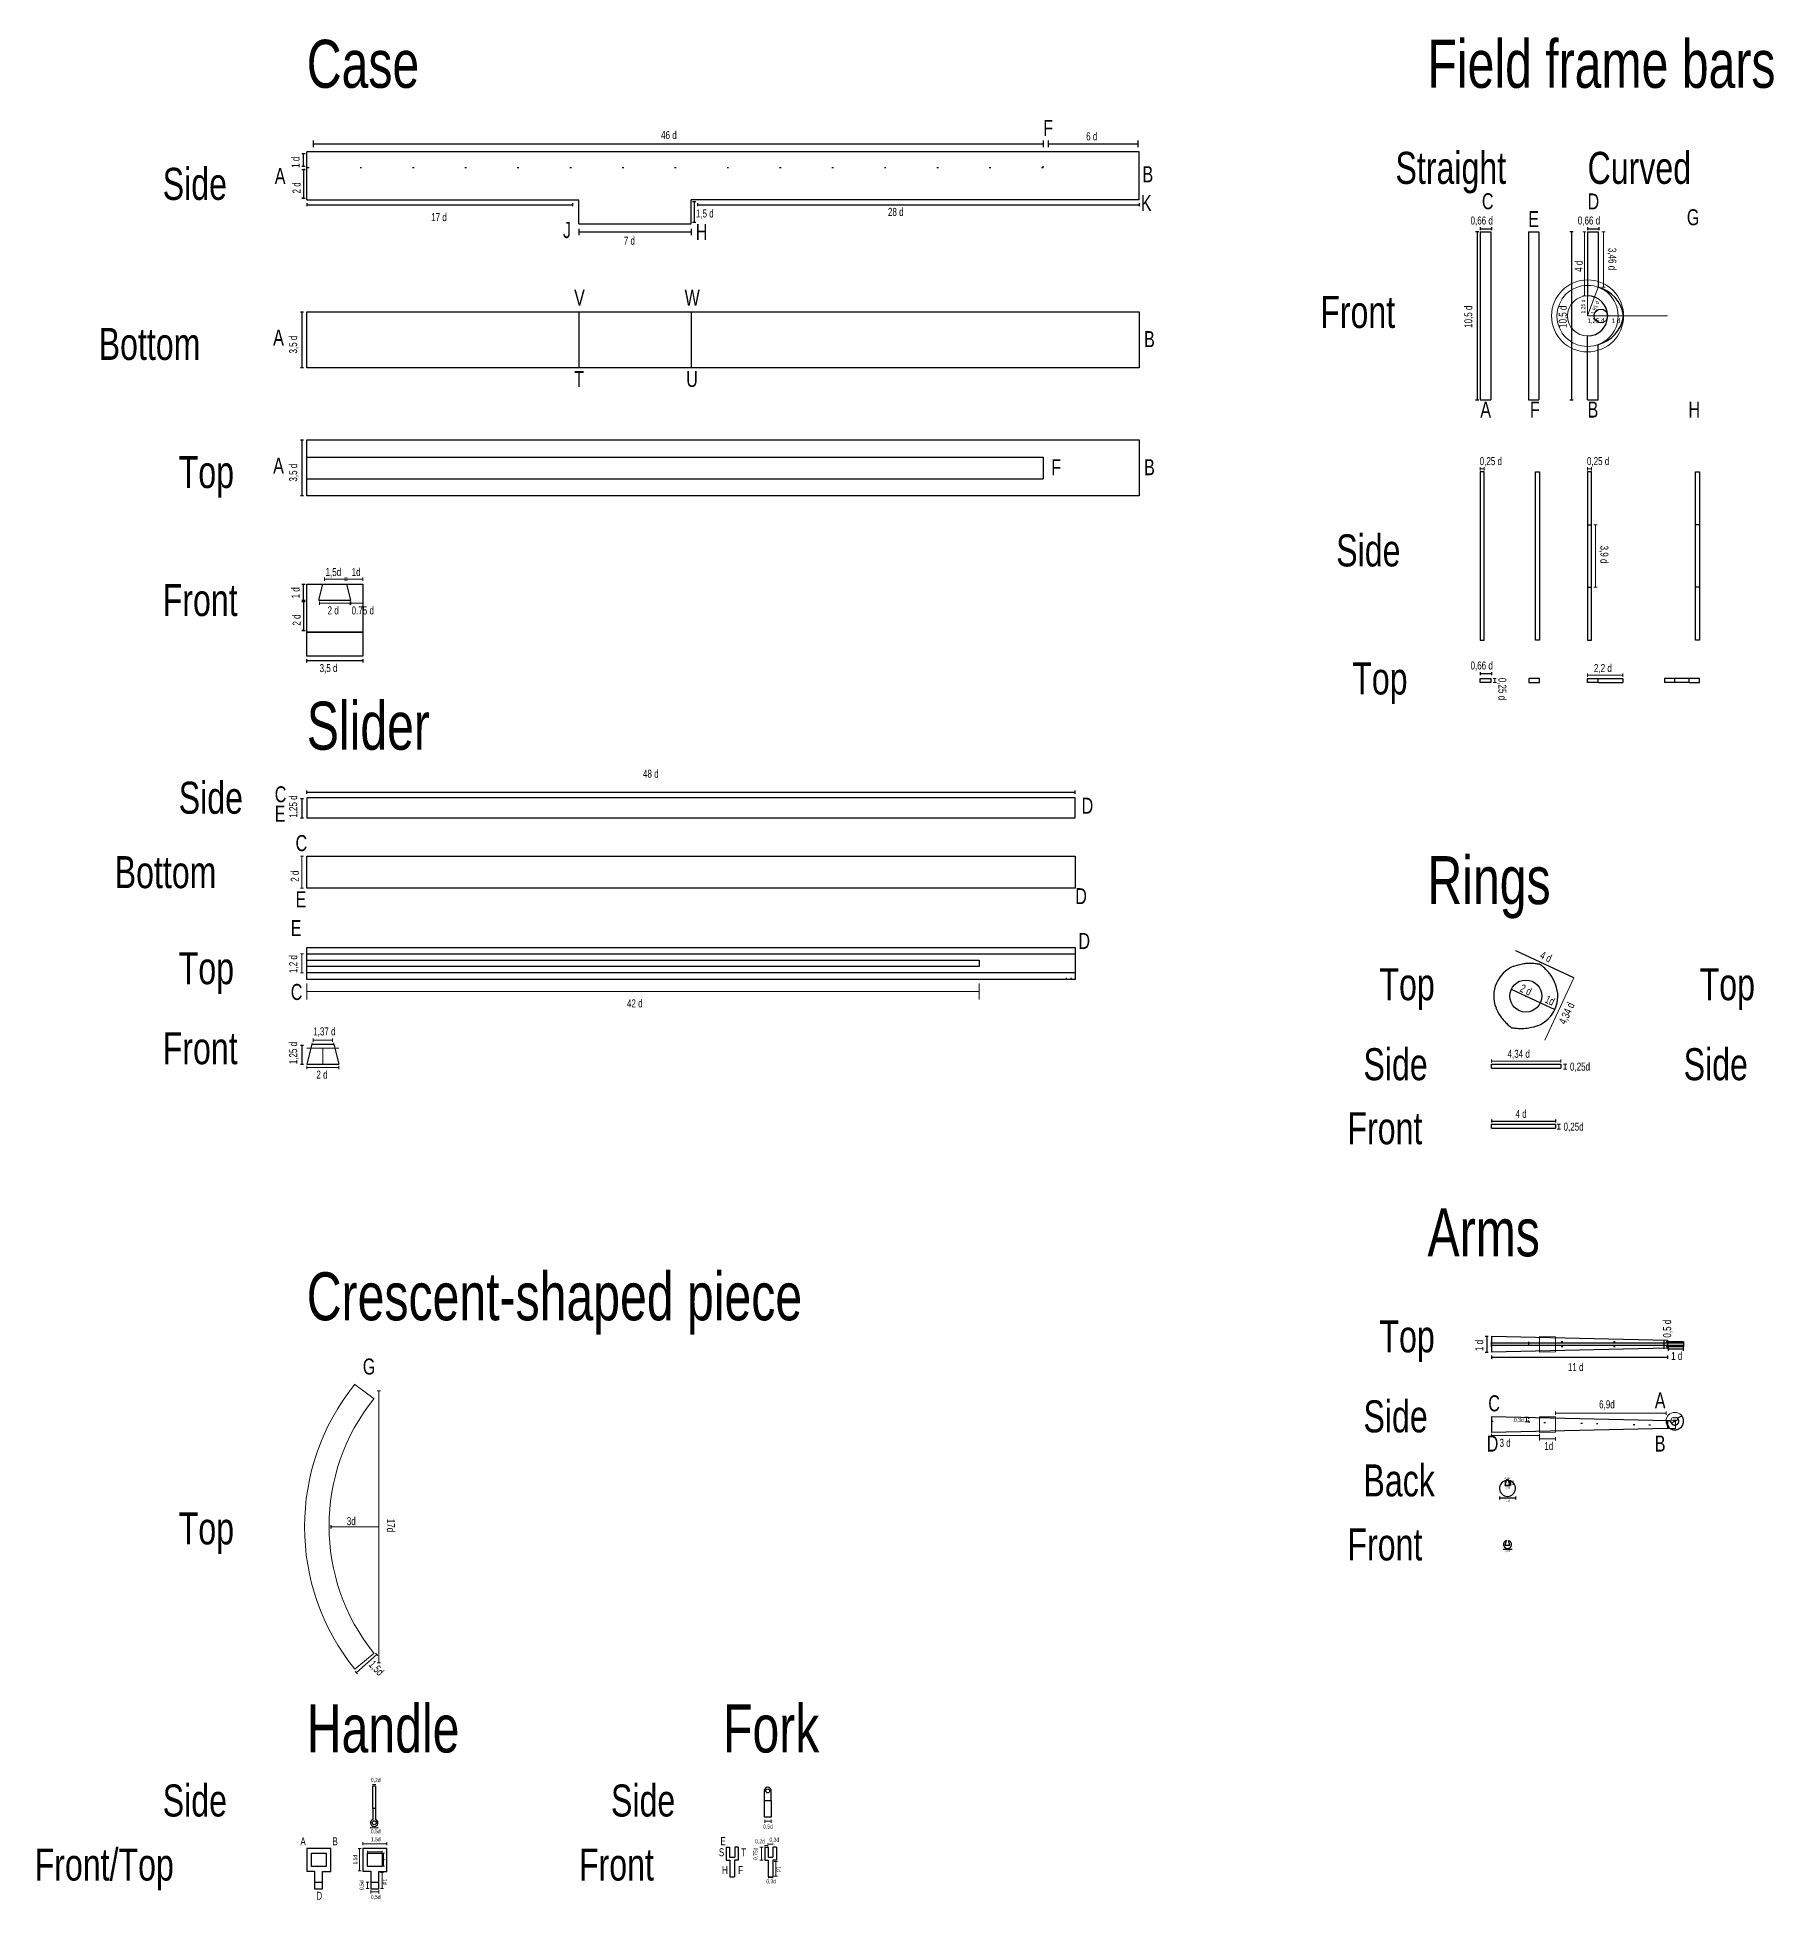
# Model space of a CAD drawing. Header units: centimetres. Extents: x -4 to 447, y -319 to -53.
# Drawn here: x -3.8 to 104.6, y -169.2 to -52.8 of the extents above; entities that cross this region are included whole.
import ezdxf

# ---------------------------------------------------------------- set-up
doc = ezdxf.new("R2010")
doc.units = ezdxf.units.CM
doc.linetypes.add('DOT', pattern=[6.35, 0, -6.35])
doc.linetypes.add('DOT2', pattern=[3.175, 0, -3.175])
for name, color, linetype, lineweight in [('Arm', 7, 'CONTINUOUS', 0), ('Cone hoop', 7, 'CONTINUOUS', 0), ('Crescent-shaped piece', 7, 'CONTINUOUS', 0), ('Helpers', 3, 'CONTINUOUS', 0), ('Letters', 7, 'CONTINUOUS', 0), ('Measurements (derivable)', 6, 'CONTINUOUS', 0), ('Measurements (roughly known)', 40, 'CONTINUOUS', 0), ('Measurements (subjective)', 1, 'CONTINUOUS', 0), ('Measurements (tested)', 4, 'CONTINUOUS', 0), ('Part names', 7, 'CONTINUOUS', 0)]:
    doc.layers.add(name, color=color, linetype=linetype, lineweight=lineweight)
for name, color, linetype in [('Case', 7, 'CONTINUOUS'), ('Cone', 7, 'CONTINUOUS'), ('Cone bar', 7, 'CONTINUOUS'), ('Field frame bars', 7, 'CONTINUOUS'), ('Field-frame rings', 7, 'CONTINUOUS'), ('Fork', 7, 'CONTINUOUS'), ('Handle', 7, 'CONTINUOUS'), ('Measurements (known)', 3, 'CONTINUOUS'), ('Slider', 7, 'CONTINUOUS')]:
    doc.layers.add(name, color=color, linetype=linetype)
doc.styles.get("Standard").update_dxf_attribs({"font": 'txt', "width": 0.75})

# ---------------------------------------------------------------- blocks, each defined once
blk = doc.blocks.new('Case - side')
at = {"layer": 'Case'}
for p, q in [((52, 0), (0, 0)), ((0, -3), (0, 0)), ((52, -3), (52, 0)), ((0, -3), (17, -3)), ((17, -4.5), (17, -3)), ((52, -3), (24, -3)), ((24, -4.5), (24, -3)), ((17, -4.5), (24, -4.5))]:
    blk.add_line(p, q, dxfattribs=at)
at = {"layer": 'Case', "linetype": 'DOT2'}
for q in [(46, 0), (0, -1)]:
    blk.add_line((46, -1), q, dxfattribs=at)
blk = doc.blocks.new('Case - bottom')
at = {"layer": 'Case'}
for p, q in [((0, -3.5), (0, 0)), ((0, 0), (17, 0)), ((17, 0), (17, -3.5)), ((17, 0), (24, 0)), ((24, 0), (24, -3.5)), ((24, 0), (52, 0)), ((52, 0), (52, -3.5)), ((17, -3.5), (0, -3.5)), ((24, -3.5), (17, -3.5)), ((52, -3.5), (24, -3.5))]:
    blk.add_line(p, q, dxfattribs=at)
blk = doc.blocks.new('Case - top')
at = {"layer": 'Case'}
for p, q in [((0, 0), (17, 0)), ((0, -3.5), (0, 0)), ((17, 0), (24, 0)), ((24, 0), (52, 0)), ((52, 0), (52, -3.5)), ((0, -1.07), (46, -1.07)), ((46, -1.07), (46, -2.43)), ((46, -1.07), (46, -2.43)), ((0, -2.43), (46, -2.43)), ((17, -3.5), (0, -3.5)), ((24, -3.5), (17, -3.5)), ((52, -3.5), (24, -3.5))]:
    blk.add_line(p, q, dxfattribs=at)
blk = doc.blocks.new('Slider - side')
at = {"layer": 'Slider'}
for p, q in [((0, 0), (0, -1.25)), ((48, 0), (0, 0)), ((48, -1.25), (48, 0)), ((0, -1.25), (48, -1.25))]:
    blk.add_line(p, q, dxfattribs=at)
blk = doc.blocks.new('Crescent - top')
at = {"layer": 'Crescent-shaped piece'}
for p, q in [((0, 0), (1.2, -0.9)), ((0, -17.8), (1.2, -16.8))]:
    blk.add_line(p, q, dxfattribs=at)
for centre, radius in [((11.04, -8.9), 14.18), ((11.06, -8.85), 12.67)]:
    blk.add_arc(centre, radius, 141.1199, 218.8801, dxfattribs=at)
blk = doc.blocks.new('Field-frame bar - straight - front')
at = {"layer": 'Field frame bars'}
for p, q in [((0, 0), (0, -10.5)), ((0, 0), (0.66, 0)), ((0.66, 0), (0.66, -10.5)), ((0, -10.5), (0.66, -10.5))]:
    blk.add_line(p, q, dxfattribs=at)
blk = doc.blocks.new('Field-frame bar - curved - side')
at = {"layer": 'Field frame bars'}
for p, q in [((0, 0), (0.25, 0)), ((0, -10.5), (0, 0)), ((0.25, 0), (0.25, -10.5)), ((0.25, -3.3), (0, -3.3)), ((0.25, -7.2), (0, -7.2)), ((0.25, -10.5), (0, -10.5))]:
    blk.add_line(p, q, dxfattribs=at)
blk = doc.blocks.new('Field-frame bar - straight - side')
at = {"layer": 'Field frame bars'}
for p, q in [((0, 0), (0.25, 0)), ((0, -10.5), (0, 0)), ((0.25, 0), (0.25, -10.5)), ((0.25, -10.5), (0, -10.5))]:
    blk.add_line(p, q, dxfattribs=at)
blk = doc.blocks.new('Field-frame bar - curved - top')
at = {"layer": 'Field frame bars'}
for p, q in [((1.54, 0), (0, 0)), ((0, 0), (0, -0.25)), ((0.66, -0.25), (0.66, 0)), ((2.2, 0), (1.54, 0)), ((1.54, -0.25), (1.54, 0)), ((2.2, -0.25), (2.2, 0)), ((1.54, -0.25), (0, -0.25)), ((1.54, -0.25), (2.2, -0.25))]:
    blk.add_line(p, q, dxfattribs=at)
blk = doc.blocks.new('Field-frame bar - straight - top')
at = {"layer": 'Field frame bars'}
for p, q in [((0.66, 0), (0, 0)), ((0, 0), (0, -0.25)), ((0.66, -0.25), (0.66, 0)), ((0, -0.25), (0.66, -0.25))]:
    blk.add_line(p, q, dxfattribs=at)
blk = doc.blocks.new('Arm - top')
at = {"layer": 'Cone'}
for p, q in [((0, 0), (11, -0.25)), ((0, 0), (0, -1)), ((0, -0.65), (0, -0.35)), ((11, -0.43), (0, -0.43)), ((11, -0.57), (0, -0.57)), ((11, -0.75), (0, -1)), ((11, -0.25), (11, -0.43)), ((11, -0.43), (11, -0.57)), ((11, -0.75), (11, -0.57))]:
    blk.add_line(p, q, dxfattribs=at)
at = {"layer": 'Cone bar', "linetype": 'DOT2'}
for p, q in [((11, -0.35), (2.31, -0.35)), ((2.31, -0.35), (2.31, -0.65)), ((11, -0.65), (2.31, -0.65))]:
    blk.add_line(p, q, dxfattribs=at)
at = {"layer": 'Cone bar'}
for p, q in [((12, -0.43), (2.31, -0.43)), ((2.31, -0.43), (2.31, -0.57)), ((12, -0.57), (2.31, -0.57)), ((12, -0.35), (11, -0.35)), ((12, -0.65), (11, -0.65)), ((12, -0.35), (12, -0.65))]:
    blk.add_line(p, q, dxfattribs=at)
at = {"layer": 'Cone hoop'}
for p, q in [((3, -0.98), (3, -0.02)), ((3, -0.02), (4, -0.04)), ((3, -0.98), (4, -0.96)), ((4, -0.96), (4, -0.04))]:
    blk.add_line(p, q, dxfattribs=at)
blk = doc.blocks.new('Arm - side')
at = {"layer": 'Cone'}
for p, q in [((0, 0), (0, -1)), ((0, 0), (11, -0.25)), ((11, -0.75), (0, -1)), ((11, -0.25), (11, -0.75))]:
    blk.add_line(p, q, dxfattribs=at)
at = {"layer": 'Cone', "linetype": 'DOT2'}
blk.add_line((0, -0.3), (10.96, -0.55), dxfattribs=at)
at = {"layer": 'Cone bar', "linetype": 'DOT'}
blk.add_line((2.3, -0.35), (2.31, -0.05), dxfattribs=at)
at = {"layer": 'Cone bar', "linetype": 'DOT2'}
for p, q in [((2.31, -0.05), (2.3, -0.35)), ((2.3, -0.35), (11, -0.55))]:
    blk.add_line(p, q, dxfattribs=at)
at = {"layer": 'Cone bar'}
for p, q in [((11, -0.45), (11, -0.25)), ((11.27, -0.47), (11.28, -0.46)), ((11.61, -0.49), (11.6, -0.48)), ((11.7, -0.27), (11.68, -0.27))]:
    blk.add_line(p, q, dxfattribs=at)
for points in [[(10.96, -0.55), (11, -0.55), (11.03, -0.58), (11.05, -0.62), (11.07, -0.66), (11.09, -0.72), (11.16, -0.77), (11.24, -0.81), (11.32, -0.83), (11.41, -0.85), (11.54, -0.84), (11.62, -0.82), (11.73, -0.77), (11.81, -0.71), (11.89, -0.63), (11.96, -0.51), (11.98, -0.44), (12, -0.33), (12, -0.23), (11.98, -0.15), (11.95, -0.06), (11.91, -0.01), (11.89, 0.04), (11.62, -0.12)], [(11, -0.25), (11.09, -0.26), (11.12, -0.27), (11.17, -0.3), (11.19, -0.33), (11.21, -0.36), (11.23, -0.42), (11.25, -0.45), (11.29, -0.49), (11.33, -0.52), (11.38, -0.54), (11.43, -0.55), (11.47, -0.55), (11.51, -0.54), (11.55, -0.53), (11.61, -0.49), (11.63, -0.47), (11.66, -0.43), (11.68, -0.4), (11.69, -0.37), (11.7, -0.32), (11.7, -0.27), (11.68, -0.21), (11.66, -0.16), (11.62, -0.12)]]:
    blk.add_open_spline(points, degree=3, dxfattribs=at)
at = {"layer": 'Cone hoop'}
for p, q in [((3, -0.02), (4, -0.04)), ((3, -0.07), (3, -0.02)), ((3, -0.07), (3, -0.95)), ((3, -0.95), (3, -1)), ((3, -1), (4, -0.98)), ((4, -0.09), (4, -0.04)), ((4, -0.09), (4, -0.93)), ((4, -0.93), (4, -0.98))]:
    blk.add_line(p, q, dxfattribs=at)
blk = doc.blocks.new('Arm - back')
at = {"layer": 'Cone'}
for p, q in [((-0.08, -0.29), (0, 0)), ((0.22, -0.29), (0.14, 0)), ((-0.08, -0.29), (0.22, -0.29))]:
    blk.add_line(p, q, dxfattribs=at)
blk.add_arc((0.07, -0.49), 0.5, 98.2059, 81.7941, dxfattribs=at)
blk = doc.blocks.new('Arm - front')
at = {"layer": 'Cone'}
for p, q in [((-0.08, -0.29), (0, 0)), ((-0.08, -0.29), (0.22, -0.29)), ((0.22, -0.29), (0.14, 0))]:
    blk.add_line(p, q, dxfattribs=at)
blk.add_arc((0.07, -0.24), 0.25, 106.611, 73.4223, dxfattribs=at)
blk = doc.blocks.new('Ring - top')
at = {"layer": 'Field-frame rings'}
blk.add_circle((0.74, -1.86), 1, dxfattribs=at)
for start, end in [(111.6216, 201.6216), (291.6216, 21.6216)]:
    blk.add_arc((0.74, -1.86), 2, start, end, dxfattribs=at)
for points in [[(0, 0), (0.39, 0.14), (0.79, 0.2), (1.12, 0.19), (1.38, 0.18), (1.58, 0.14), (1.6, 0.14)], [(2.6, -1.12), (2.44, -0.74), (2.2, -0.41), (1.97, -0.17), (1.78, 0.01), (1.62, 0.12), (1.6, 0.14)], [(-1.12, -2.6), (-0.96, -2.98), (-0.72, -3.31), (-0.49, -3.54), (-0.3, -3.72), (-0.15, -3.84), (-0.13, -3.86)], [(1.47, -3.72), (1.09, -3.86), (0.68, -3.91), (0.35, -3.91), (0.09, -3.89), (-0.1, -3.86), (-0.13, -3.86)]]:
    blk.add_open_spline(points, degree=3, dxfattribs=at)
blk.add_point((0.74, -1.86), dxfattribs=at)
blk = doc.blocks.new('Slider - bottom')
at = {"layer": 'Slider'}
for p, q in [((0, 0), (48, 0)), ((0, -2), (0, 0)), ((48, 0), (48, -2)), ((48, -2), (0, -2))]:
    blk.add_line(p, q, dxfattribs=at)
blk = doc.blocks.new('Slider - top')
at = {"layer": 'Slider'}
for p, q in [((0, 0), (48, 0)), ((0, -2), (0, 0)), ((48, 0), (48, -2)), ((0, -1.6), (0, -0.4)), ((0, -0.4), (48, -0.4)), ((0, -0.8), (42, -0.8)), ((42, -0.8), (42, -1.2)), ((48, -0.4), (48, -1.6)), ((48, -0.9), (48, -1.1)), ((42, -1.2), (0, -1.2)), ((48, -1.6), (0, -1.6)), ((48, -2), (0, -2))]:
    blk.add_line(p, q, dxfattribs=at)
at = {"layer": 'Slider', "linetype": 'DOT2'}
for p, q in [((47.45, -2), (47.45, 0)), ((47.75, -2), (47.75, 0))]:
    blk.add_line(p, q, dxfattribs=at)

msp = doc.modelspace()

# ---------------------------------------------------------------- linework, layer by layer
at = {"layer": 'Case'}
for p, q in [((13, -90), (13, -87)), ((13, -87), (16.5, -87)), ((13.75, -88), (14, -87)), ((15.75, -88), (15.5, -87)), ((16.5, -87), (16.5, -90)), ((13.75, -88), (15.75, -88)), ((16.5, -90), (13, -90)), ((13, -90), (16.5, -90)), ((13, -91.5), (13, -90)), ((16.5, -90), (16.5, -91.5)), ((16.5, -91.5), (13, -91.5))]:
    msp.add_line(p, q, dxfattribs=at)
at = {"layer": 'Cone'}
msp.add_circle((93.83, -70.25), 0.425, dxfattribs=at)
at = {"layer": 'Field frame bars'}
for p, q in [((86.3, -65), (86.3, -75.5)), ((86.3, -65), (86.96, -65)), ((86.96, -65), (86.96, -75.5)), ((93, -65), (93.66, -65)), ((93, -65), (93, -69)), ((93.66, -64.99), (93.66, -68.46)), ((93, -75.5), (93, -71.5)), ((93.66, -75.51), (93.66, -72.04)), ((86.3, -75.5), (86.96, -75.5)), ((93, -75.5), (93.66, -75.5)), ((86.3, -80), (86.3, -90.5)), ((86.55, -80), (86.3, -80)), ((86.55, -90.5), (86.55, -80)), ((93, -80), (93, -90.5)), ((93.25, -80), (93, -80)), ((93.25, -90.5), (93.25, -80)), ((93, -83.3), (93.25, -83.3)), ((93, -87.2), (93.25, -87.2)), ((86.3, -90.5), (86.55, -90.5)), ((93, -90.5), (93.25, -90.5)), ((86.3, -92.9), (86.96, -92.9)), ((86.3, -93.15), (86.3, -92.9)), ((86.96, -92.9), (86.96, -93.15)), ((93, -92.9), (93.66, -92.9)), ((93, -93.15), (93, -92.9)), ((93.66, -92.9), (95.2, -92.9)), ((93.66, -93.15), (93.66, -92.9)), ((95.2, -92.9), (95.2, -93.15)), ((86.96, -93.15), (86.3, -93.15)), ((93.66, -93.15), (93, -93.15)), ((93.66, -93.15), (95.2, -93.15))]:
    msp.add_line(p, q, dxfattribs=at)
for centre, radius, start, end in [((93.15, -70.51), 2.11, 6.9988, 76.1541), ((93, -70.25), 1.25, 360, 90), ((93, -70.25), 1.25, 270, 0), ((93.15, -69.99), 2.11, 283.8459, 353.0012)]:
    msp.add_arc(centre, radius, start, end, dxfattribs=at)
at = {"layer": 'Field-frame rings'}
for p, q in [((87, -117.25), (87, -117)), ((87, -117), (91.34, -117)), ((87, -117.25), (91.34, -117.25)), ((91.34, -117), (91.34, -117.25)), ((87, -121), (87, -120.75)), ((87, -120.75), (91, -120.75)), ((87, -121), (91, -121)), ((91, -120.75), (91, -121))]:
    msp.add_line(p, q, dxfattribs=at)
at = {"layer": 'Fork'}
for p, q in [((41.58, -163), (41.58, -162.36)), ((42, -163), (42, -162.36)), ((41.58, -163), (42, -163)), ((41.58, -164.04), (41.58, -163)), ((42, -164.04), (41.58, -164.04)), ((42, -163), (42, -164.04)), ((39.2, -165.92), (39.4, -165.92)), ((39.2, -165.92), (39.2, -166.73)), ((39.4, -165.92), (39.4, -166.54)), ((39.94, -165.92), (39.74, -165.92)), ((39.74, -165.92), (39.74, -166.54)), ((39.94, -165.92), (39.94, -166.73)), ((41.6, -165.92), (41.6, -166.73)), ((41.6, -165.92), (41.82, -165.92)), ((41.82, -165.92), (41.82, -166.54)), ((42.11, -165.92), (42.11, -166.54)), ((42.34, -165.92), (42.11, -165.92)), ((42.34, -165.92), (42.34, -166.73)), ((39.2, -166.73), (39.42, -166.73)), ((39.4, -166.54), (39.74, -166.54)), ((39.42, -166.73), (39.42, -167.76)), ((39.94, -166.73), (39.71, -166.73)), ((39.71, -166.73), (39.71, -167.76)), ((41.6, -166.73), (41.82, -166.73)), ((41.82, -166.54), (42.11, -166.54)), ((41.82, -166.73), (41.82, -167.76)), ((42.34, -166.73), (42.11, -166.73)), ((42.11, -166.73), (42.11, -167.76)), ((39.42, -167.76), (39.72, -167.76)), ((41.82, -167.76), (42.12, -167.76))]:
    msp.add_line(p, q, dxfattribs=at)
msp.add_circle((41.79, -162.4), 0.12, dxfattribs=at)
msp.add_arc((41.79, -162.39), 0.215, 8.7781, 171.2219, dxfattribs=at)
at = {"layer": 'Handle'}
for p, q in [((17.12, -162.08), (17.3, -162.08)), ((17.12, -163.5), (17.12, -162.08)), ((17.3, -162.08), (17.3, -163.5)), ((17.3, -163.5), (17.12, -163.5)), ((17.12, -163.5), (17.12, -164.18)), ((17.12, -163.5), (17.12, -164.18)), ((17.3, -163.5), (17.3, -164.18)), ((17.3, -163.5), (17.3, -164.18)), ((13, -165.99), (13, -167.41)), ((14.5, -166), (13, -166)), ((13.29, -166.3), (14.2, -166.3)), ((13.29, -167.13), (13.29, -166.3)), ((14.2, -166.3), (14.2, -167.13)), ((14.5, -167.43), (14.5, -166)), ((16.5, -165.99), (16.5, -167.41)), ((18, -166), (16.5, -166)), ((16.79, -166.3), (17.7, -166.3)), ((16.79, -167.13), (16.79, -166.3)), ((17.7, -166.3), (17.7, -167.13)), ((18, -167.43), (18, -166)), ((13, -167.41), (13.49, -167.41)), ((14.2, -167.13), (13.29, -167.13)), ((13.49, -167.41), (13.49, -168.52)), ((13.99, -168.52), (13.99, -167.43)), ((13.99, -167.43), (14.5, -167.43)), ((16.5, -167.41), (16.99, -167.41)), ((17.7, -167.13), (16.79, -167.13)), ((16.99, -167.41), (16.99, -168.52)), ((17.49, -168.52), (17.49, -167.43)), ((17.49, -167.43), (18, -167.43)), ((13.49, -168.11), (13.99, -168.11)), ((13.49, -168.52), (13.99, -168.52)), ((16.99, -168.11), (17.49, -168.11)), ((16.99, -168.52), (17.49, -168.52))]:
    msp.add_line(p, q, dxfattribs=at)
msp.add_circle((17.21, -164.39), 0.123, dxfattribs=at)
msp.add_arc((17.21, -164.39), 0.231, 112.7715, 67.2285, dxfattribs=at)
at = {"layer": 'Helpers'}
for p, q in [((93.66, -67.94), (93.66, -68.18)), ((93, -70.25), (94.25, -70.25)), ((93, -70.25), (98, -70.25)), ((94.25, -70.4), (94.25, -70.1)), ((13, -117), (13.34, -115.66)), ((13, -116), (15, -116)), ((14, -117), (14, -116)), ((15, -117), (14.67, -115.66)), ((13, -117), (15, -117)), ((98, -139.75), (98, -139.25)), ((98.5, -139.25), (98.3, -139.25)), ((98.5, -139.25), (98.5, -139.75)), ((98.5, -139.75), (98, -139.75)), ((87.85, -143), (88.15, -143)), ((87.85, -143.3), (87.85, -143)), ((88.15, -143), (88.15, -143.3)), ((88.15, -143.3), (87.85, -143.3))]:
    msp.add_line(p, q, dxfattribs=at)
for centre, radius in [((93, -70.25), 2.25), ((93, -70.25), 1.91), ((93, -70.25), 1.25), ((98.45, -139.3), 0.55), ((98.45, -139.3), 0.25)]:
    msp.add_circle(centre, radius, dxfattribs=at)
at = {"layer": 'Measurements (derivable)'}
for p, q in [((86.3, -79.7), (86.3, -79.9)), ((86.3, -79.8), (86.55, -79.8)), ((86.55, -79.9), (86.55, -79.69)), ((93, -79.7), (93, -79.9)), ((93, -79.8), (93.25, -79.8)), ((93.25, -79.9), (93.25, -79.69)), ((87.3, -92.9), (87.1, -92.9)), ((87.2, -92.9), (87.2, -93.15)), ((87.1, -93.15), (87.31, -93.15)), ((13, -111.95), (13, -112.95)), ((55, -112.45), (13, -112.45)), ((55, -111.95), (55, -112.95)), ((91.5, -117), (91.7, -117)), ((91.5, -117.3), (91.7, -117.3)), ((91.6, -117), (91.6, -117.3)), ((91.1, -120.75), (91.3, -120.75)), ((91.2, -120.75), (91.2, -121.05)), ((91.1, -121.05), (91.3, -121.05))]:
    msp.add_line(p, q, dxfattribs=at)
at = {"layer": 'Measurements (known)'}
for p, q in [((13.4, -59.3), (13.4, -59.7)), ((59, -59.3), (59, -59.7)), ((59.3, -59.3), (59.3, -59.7)), ((64.9, -59.3), (64.9, -59.7)), ((12.7, -60.1), (12.9, -60.1)), ((12.8, -60.9), (12.8, -60.1)), ((13.4, -59.5), (59, -59.5)), ((59.3, -59.5), (64.9, -59.5)), ((12.7, -60.9), (12.9, -60.9)), ((12.7, -61.1), (12.9, -61.1)), ((12.9, -61.1), (12.8, -61.1)), ((12.8, -61.1), (12.8, -62.9)), ((12.8, -62.9), (12.7, -62.9)), ((12.7, -62.9), (12.9, -62.9)), ((13, -63.2), (13, -63.4)), ((13, -63.3), (29.6, -63.3)), ((29.6, -63.2), (29.6, -63.4)), ((37.1, -63.1), (37.3, -63.1)), ((37.2, -63.1), (37.2, -64.4)), ((37.4, -63.2), (37.4, -63.4)), ((37.4, -63.3), (65, -63.3)), ((65, -63.2), (65, -63.4)), ((30, -64.8), (30, -65.2)), ((30, -65), (37, -65)), ((37, -64.8), (37, -65.2)), ((37.1, -64.4), (37.3, -64.4)), ((86.2, -65), (86, -65)), ((86.1, -65), (86.1, -75.5)), ((86.3, -64.7), (86.3, -64.9)), ((86.3, -64.8), (87, -64.8)), ((87, -64.7), (87, -64.9)), ((92.1, -65), (91.9, -65)), ((92, -65), (92, -75.5)), ((93, -64.7), (93, -64.9)), ((93, -64.8), (93.7, -64.8)), ((93.7, -64.7), (93.7, -64.9)), ((12.6, -70), (12.8, -70)), ((12.7, -70), (12.7, -73.5)), ((12.8, -73.5), (12.6, -73.5)), ((86, -75.5), (86.2, -75.5)), ((91.9, -75.5), (92.1, -75.5)), ((12.6, -78), (12.8, -78)), ((12.7, -78), (12.7, -81.5)), ((12.8, -81.5), (12.6, -81.5)), ((12.7, -87), (12.9, -87)), ((12.8, -88), (12.8, -87)), ((12.7, -88), (12.9, -88)), ((12.7, -88.1), (12.9, -88.1)), ((12.9, -88.1), (12.8, -88.1)), ((12.8, -88.1), (12.8, -89.9)), ((12.8, -89.9), (12.7, -89.9)), ((12.7, -89.9), (12.9, -89.9)), ((13, -91.9), (13, -91.7)), ((16.5, -91.8), (13, -91.8)), ((16.5, -91.7), (16.5, -91.9)), ((86.3, -92.5), (86.3, -92.7)), ((86.3, -92.6), (87, -92.6)), ((87, -92.5), (87, -92.7)), ((13, -100.1), (13, -99.9)), ((13, -100), (61, -100)), ((61, -100.1), (61, -99.9)), ((12.6, -100.4), (12.8, -100.4)), ((12.7, -100.4), (12.7, -101.6)), ((12.6, -101.6), (12.8, -101.6)), ((92.15, -111.6), (88.52, -109.91)), ((88.23, -112.31), (90.05, -113.16)), ((90.05, -113.16), (90.95, -113.58)), ((12.6, -115.8), (12.8, -115.8)), ((12.7, -115.8), (12.7, -117)), ((12.6, -117), (12.8, -117)), ((87, -120.45), (87, -120.65)), ((87, -120.55), (91, -120.55)), ((91, -120.45), (91, -120.65)), ((86.6, -134), (86.8, -134)), ((86.7, -134), (86.7, -135)), ((97.75, -134.25), (97.79, -134.25)), ((97.75, -134.75), (97.79, -134.75)), ((97.77, -134.25), (97.77, -134.75)), ((98.04, -134.7), (98.04, -134.9)), ((99, -134.8), (98.04, -134.8)), ((99, -134.9), (99, -134.7)), ((86.6, -135), (86.8, -135)), ((87, -135.2), (87, -135.4)), ((87, -135.3), (98, -135.3)), ((98, -135.2), (98, -135.4)), ((98.23, -139.42), (98.67, -139.18)), ((87.5, -144), (87.5, -144.2)), ((87.5, -144.1), (88.5, -144.1)), ((88.5, -144), (88.5, -144.2)), ((14.5, -145.8), (14.5, -146)), ((87.75, -147.27), (87.75, -147.33)), ((87.75, -147.3), (88.25, -147.3)), ((88.25, -147.27), (88.25, -147.33))]:
    msp.add_line(p, q, dxfattribs=at)
at = {"layer": 'Measurements (roughly known)'}
for p, q in [((13.8, -88.1), (13.8, -88.3)), ((13.8, -88.2), (15.7, -88.2)), ((15.7, -88.1), (15.7, -88.3)), ((15.75, -88.3), (15.75, -88.1)), ((15.75, -88.2), (16.5, -88.2)), ((16.5, -88.3), (16.5, -88.1)), ((12.6, -104), (12.8, -104)), ((12.7, -104), (12.7, -106)), ((12.6, -106), (12.8, -106)), ((13, -117.1), (13, -117.3)), ((15, -117.2), (13, -117.2)), ((15, -117.1), (15, -117.3))]:
    msp.add_line(p, q, dxfattribs=at)
at = {"layer": 'Measurements (subjective)'}
for p, q in [((92.7, -65), (92.9, -65)), ((92.8, -65), (92.8, -69)), ((93.9, -65), (94.1, -65)), ((94, -65), (94, -68.46)), ((93, -70.25), (93.66, -68.46)), ((93.9, -68.46), (94.1, -68.46)), ((92.7, -69), (92.9, -69)), ((93, -70.25), (93, -69)), ((93.4, -83.3), (93.6, -83.3)), ((93.5, -83.3), (93.5, -87.2)), ((14.1, -86.6), (14.1, -86.8)), ((14.1, -86.7), (15.4, -86.7)), ((15.4, -86.6), (15.4, -86.8)), ((15.5, -86.6), (15.5, -86.8)), ((15.5, -86.8), (15.5, -86.7)), ((15.5, -86.7), (16.5, -86.7)), ((16.5, -86.7), (16.5, -86.6)), ((16.5, -86.6), (16.5, -86.8)), ((93.4, -87.2), (93.6, -87.2)), ((93, -92.6), (93, -92.8)), ((93, -92.7), (95.2, -92.7)), ((95.2, -92.6), (95.2, -92.8)), ((12.6, -110.1), (12.8, -110.1)), ((12.7, -110.1), (12.7, -111.3)), ((12.6, -111.3), (12.8, -111.3)), ((90.34, -115.49), (92.15, -111.6)), ((13.4, -115.4), (13.4, -115.6)), ((14.6, -115.5), (13.4, -115.5)), ((14.6, -115.4), (14.6, -115.6)), ((87, -116.7), (87, -116.9)), ((87, -116.8), (91.34, -116.8)), ((91.34, -116.7), (91.34, -116.9)), ((17.4, -137.4), (17.6, -137.4)), ((17.5, -137.4), (17.5, -154.4)), ((89.08, -139.06), (89.28, -139.06)), ((89.08, -139.35), (89.28, -139.35)), ((89.18, -139.06), (89.18, -139.35)), ((91, -138.9), (91, -138.7)), ((97.9, -138.8), (91, -138.8)), ((97.9, -138.7), (97.9, -138.9)), ((87, -140.1), (87, -140.3)), ((87, -140.2), (90, -140.2)), ((90, -140.1), (90, -140.3)), ((90, -140.3), (90, -140.5)), ((90, -140.4), (91, -140.4)), ((91, -140.3), (91, -140.5)), ((87.93, -142.97), (87.93, -142.94)), ((87.93, -142.96), (88.07, -142.96)), ((88.07, -142.97), (88.07, -142.94)), ((88.17, -143), (88.23, -143)), ((88.2, -143.3), (88.2, -143)), ((87.85, -143.31), (87.85, -143.37)), ((87.85, -143.34), (88.15, -143.34)), ((88.15, -143.31), (88.15, -143.37)), ((88.17, -143.3), (88.23, -143.3)), ((17.5, -145.9), (14.5, -145.9)), ((17.37, -153.87), (16.1, -155)), ((16.62, -154.54), (17.37, -153.87)), ((17.3, -153.8), (17.43, -153.95)), ((17.37, -153.87), (17.3, -153.8)), ((17.4, -154.4), (17.6, -154.4)), ((16.16, -155.08), (16.03, -154.93)), ((17.12, -161.98), (17.12, -162.02)), ((17.12, -162), (17.3, -162)), ((17.3, -161.98), (17.3, -162.02)), ((16.98, -164.73), (16.98, -164.67)), ((16.98, -164.7), (17.44, -164.7)), ((17.44, -164.67), (17.44, -164.73)), ((41.6, -164.2), (41.6, -164.4)), ((41.6, -164.3), (42, -164.3)), ((42, -164.2), (42, -164.4)), ((16.2, -166), (16.4, -166)), ((16.3, -166), (16.3, -167.4)), ((16.5, -165.6), (16.5, -165.8)), ((16.5, -165.7), (18, -165.7)), ((16.8, -166.15), (16.8, -166.25)), ((16.8, -166.2), (17.7, -166.2)), ((17.7, -166.25), (17.7, -166.15)), ((17.75, -166.3), (17.85, -166.3)), ((17.8, -166.3), (17.8, -167.1)), ((18, -165.6), (18, -165.8)), ((41.3, -165.92), (41.5, -165.92)), ((41.4, -165.92), (41.4, -166.72)), ((41.6, -165.85), (41.6, -165.79)), ((41.6, -165.82), (41.8, -165.82)), ((41.8, -165.69), (41.8, -165.75)), ((41.8, -165.72), (42.1, -165.72)), ((41.8, -165.79), (41.8, -165.85)), ((42.1, -165.69), (42.1, -165.75)), ((16.2, -167.4), (16.4, -167.4)), ((17.6, -167.5), (17.8, -167.5)), ((17.7, -167.5), (17.7, -168.5)), ((17.75, -167.1), (17.85, -167.1)), ((41.3, -166.72), (41.5, -166.72)), ((42.2, -166.82), (42.4, -166.82)), ((42.3, -166.82), (42.3, -167.72)), ((16.7, -168.1), (16.9, -168.1)), ((16.7, -168.5), (16.9, -168.5)), ((16.8, -168.1), (16.8, -168.5)), ((17, -168.6), (17, -168.8)), ((17, -168.7), (17.5, -168.7)), ((17.5, -168.6), (17.5, -168.8)), ((17.6, -168.5), (17.8, -168.5)), ((41.83, -167.79), (41.83, -167.85)), ((41.83, -167.82), (42.12, -167.82)), ((42.12, -167.79), (42.12, -167.85)), ((42.2, -167.72), (42.4, -167.72))]:
    msp.add_line(p, q, dxfattribs=at)
at = {"layer": 'Measurements (tested)'}
for p, q in [((93, -70.25), (94.25, -70.25)), ((94.25, -70.25), (95.25, -70.25))]:
    msp.add_line(p, q, dxfattribs=at)
at = {"layer": 'Slider'}
for p, q in [((13.31, -115.75), (13, -117)), ((13.31, -115.75), (14.68, -115.75)), ((14.68, -115.75), (15, -117)), ((13, -117), (15, -117))]:
    msp.add_line(p, q, dxfattribs=at)

# ---------------------------------------------------------------- block references
at = {"layer": 'Arm'}
for name, p in [('Arm - top', (87, -134)), ('Arm - side', (87, -139)), ('Arm - back', (87.93, -143.01)), ('Arm - front', (87.93, -146.76))]:
    msp.add_blockref(name, p, dxfattribs=at)
at = {"layer": 'Case'}
for name, p in [('Case - side', (13, -60)), ('Case - bottom', (13, -70)), ('Case - top', (13, -78))]:
    msp.add_blockref(name, p, dxfattribs=at)
at = {"layer": 'Crescent-shaped piece'}
msp.add_blockref('Crescent - top', (16, -137), dxfattribs=at)
at = {"layer": 'Field frame bars'}
for name, p in [('Field-frame bar - straight - front', (89.3, -65)), ('Field-frame bar - straight - side', (89.75, -80)), ('Field-frame bar - curved - side', (99.75, -80)), ('Field-frame bar - straight - top', (89.34, -92.9)), ('Field-frame bar - curved - top', (97.8, -92.9))]:
    msp.add_blockref(name, p, dxfattribs=at)
at = {"layer": 'Field-frame rings'}
msp.add_blockref('Ring - top', (88.4, -110.88), dxfattribs=at)
at = {"layer": 'Slider'}
for name, p in [('Slider - side', (13, -100.35)), ('Slider - bottom', (13, -104)), ('Slider - top', (13, -109.7))]:
    msp.add_blockref(name, p, dxfattribs=at)

# ---------------------------------------------------------------- texts
at = {"layer": 'Field frame bars', "insert": (81, -60), "char_height": 2, "width": 100, "attachment_point": 1}
msp.add_mtext('Straight', dxfattribs=at)
at = {"layer": 'Letters', "linetype": 'CONTINUOUS', "lineweight": 0, "char_height": 1, "width": 100, "attachment_point": 7}
for s, insert in [('F', (59, -59)), ('A', (11, -62)), ('B', (65.2, -61.9)), ('K', (65.1, -63.7)), ('J', (29, -65.4)), ('H', (37.3, -65.5)), ('V', (29.7, -69.6)), ('W', (36.6, -69.6)), ('A', (10.9, -72.1)), ('B', (65.3, -72.2)), ('T', (29.7, -74.7)), ('U', (36.7, -74.7)), ('A', (10.9, -80.1)), ('F', (59.5, -80.2)), ('B', (65.3, -80.2)), ('C', (11, -100.65)), ('E', (11, -101.85)), ('D', (61.4, -101.35)), ('C', (12.3, -103.7)), ('E', (12.3, -107.2)), ('D', (61, -107)), ('E', (12, -109)), ('D', (61.2, -109.8)), ('C', (12, -113)), ('G', (16.5, -136.4))]:
    msp.add_mtext(s, dxfattribs=dict(at, insert=insert))
at = {"layer": 'Letters', "linetype": 'CONTINUOUS', "lineweight": 15, "attachment_point": 7}
for s, insert, char_height, width in [('C', (86.4, -63.6), 1, 100), ('D', (93, -63.6), 1, 100), ('E', (89.3, -64.7), 1, 100), ('G', (99.2, -64.6), 1, 100), ('A', (86.3, -76.6), 1, 100), ('F', (89.4, -76.6), 1, 100), ('B', (93, -76.6), 1, 100), ('H', (99.3, -76.6), 1, 100), ('C', (86.8, -138.7), 1, 100), ('A', (97.2, -138.5), 1, 100), ('D', (86.7, -141.2), 1, 100), ('B', (97.2, -141.2), 1, 100), ('A', (12.6, -165.8), 0.5, 50), ('B', (14.6, -165.8), 0.5, 50), ('S', (38.74, -166.49), 0.5, 50), ('E', (38.84, -165.79), 0.5, 50), ('T', (40.14, -166.49), 0.5, 50), ('H', (38.94, -167.59), 0.5, 50), ('F', (39.94, -167.59), 0.5, 50), ('D', (13.6, -169.2), 0.5, 50)]:
    msp.add_mtext(s, dxfattribs=dict(at, insert=insert, char_height=char_height, width=width))
at = {"layer": 'Measurements (derivable)', "char_height": 0.5, "width": 100, "attachment_point": 1}
for s, insert in [('0,25 d', (86.26, -79.07)), ('0,25 d', (92.96, -79.07)), ('42 d', (33, -112.95)), ('0,25d', (91.9, -116.9)), ('0,25d', (91.5, -120.65))]:
    msp.add_mtext(s, dxfattribs=dict(at, insert=insert))
at = {"layer": 'Measurements (derivable)', "insert": (87.93, -92.86), "char_height": 0.5, "width": 100, "attachment_point": 1, "rotation": 270}
msp.add_mtext('0,25 d', dxfattribs=at)
at = {"layer": 'Measurements (known)', "width": 100, "attachment_point": 1}
for s, insert, char_height in [('46 d', (35.13, -58.7), 0.5), ('6 d', (61.68, -58.78), 0.5), ('17 d', (20.77, -63.83), 0.5), ('1,5 d', (37.3, -63.6), 0.5), ('28 d', (49.3, -63.5), 0.5), ('0,66 d', (85.69, -64.04), 0.5), ('0,66 d', (92.39, -64.04), 0.5), ('7 d', (32.8, -65.3), 0.5), ('0,66 d', (85.69, -91.84), 0.5), ('3,5 d', (13.8, -92), 0.5), ('48 d', (34, -98.6), 0.5), ('4 d', (88.5, -119.85), 0.5), ('1 d', (98.22, -134.97), 0.5), ('11 d', (91.77, -135.67), 0.5), ('1 d', (87.9, -144.2), 0.125), ('0,5d', (87.85, -147.34), 0.125)]:
    msp.add_mtext(s, dxfattribs=dict(at, insert=insert, char_height=char_height))
for s, insert, char_height, rotation in [('1 d', (12.05, -61), 0.5, 90), ('2 d', (12.11, -62.6), 0.5, 90), ('10,5 d', (85.3, -71), 0.5, 90), ('10,5 d', (91.2, -71), 0.5, 90), ('3,5 d', (11.9, -72.6), 0.5, 90), ('3,5 d', (11.9, -80.6), 0.5, 90), ('1 d', (12.05, -87.9), 0.5, 90), ('2 d', (12.11, -89.6), 0.5, 90), ('1,25 d', (11.9, -101.6), 0.5, 90), ('4 d', (90.19, -109.91), 0.5, 335), ('2 d', (88.94, -111.98), 0.5, 335), ('1d', (90.5, -112.67), 0.5, 335), ('1,25 d', (11.9, -117), 0.5, 90), ('0,5 d', (97.72, -134.08), 0.5, 90), ('1 d', (85.98, -134.92), 0.5, 90), ('0,5d', (98.2, -139.2), 0.125, 30)]:
    msp.add_mtext(s, dxfattribs=dict(at, insert=insert, char_height=char_height, rotation=rotation))
at = {"layer": 'Measurements (roughly known)', "char_height": 0.5, "width": 100, "attachment_point": 1}
for s, insert in [('2 d', (14.3, -88.4)), ('0.75 d', (15.8, -88.4)), ('2 d', (13.6, -117.4))]:
    msp.add_mtext(s, dxfattribs=dict(at, insert=insert))
at = {"layer": 'Measurements (roughly known)', "insert": (12, -105.6), "char_height": 0.5, "width": 100, "attachment_point": 1, "rotation": 90}
msp.add_mtext('2 d', dxfattribs=at)
at = {"layer": 'Measurements (subjective)', "width": 100, "attachment_point": 1}
for s, insert, char_height, rotation in [('3,46 d', (94.8, -66), 0.5, 270), ('4 d', (92.2, -67.5), 0.5, 90), ('1.25 d', (92.6, -70.1), 0.25, 90), ('1.91 d', (93.2, -70.1), 0.25, 70), ('3,9 d', (94.3, -84.6), 0.5, 270), ('1,2 d', (11.9, -111.3), 0.5, 90), ('4,34 d', (91.17, -114.34), 0.5, 65), ('0,3d', (88.4, -143), 0.125, 270), ('17d', (18.5, -145.4), 0.5, 270), ('1,5d', (17.2, -154.2), 0.5, 313), ('0,75d', (40.9, -166.72), 0.25, 90), ('1,5d', (15.9, -167), 0.25, 90), ('1d', (17.93, -166.63), 0.1, 270), ('1d', (42.6, -167.12), 0.25, 270), ('0,5d', (16.3, -168.6), 0.25, 90), ('1d', (18, -167.9), 0.25, 270)]:
    msp.add_mtext(s, dxfattribs=dict(at, insert=insert, char_height=char_height, rotation=rotation))
for s, insert, char_height in [('1,5d', (14.17, -86), 0.5), ('1d', (15.8, -86), 0.5), ('2,2 d', (93.4, -92), 0.5), ('1,37 d', (13.4, -114.7), 0.5), ('4,34 d', (88, -116.1), 0.5), ('6,9d', (93.72, -138), 0.5), ('0,3d', (88.4, -139.1), 0.25), ('3 d', (87.5, -140.4), 0.5), ('1d', (90.3, -140.6), 0.5), ('0,14d', (87.8, -142.8), 0.125), ('0,3d', (87.85, -143.4), 0.125), ('3d', (15.5, -145.3), 0.5), ('0,2d', (17, -161.6), 0.25), ('0,5d', (17, -164.8), 0.25), ('0,5d', (41.5, -164.5), 0.25), ('1,5d', (17, -165.3), 0.25), ('1d', (17.16, -166.06), 0.1), ('0,2d', (41, -165.42), 0.25), ('0,3d', (41.9, -165.32), 0.25), ('0,3d', (41.7, -167.92), 0.25), ('0,5d', (17, -168.9), 0.25)]:
    msp.add_mtext(s, dxfattribs=dict(at, insert=insert, char_height=char_height))
at = {"layer": 'Measurements (tested)', "char_height": 0.3, "width": 100, "attachment_point": 1}
for s, insert in [('1,25 d', (93, -70.4)), ('1 d', (94.5, -70.4))]:
    msp.add_mtext(s, dxfattribs=dict(at, insert=insert))
at = {"layer": 'Part names', "width": 100, "attachment_point": 1}
for s, insert, char_height in [('Case', (13, -53), 3), ('Field frame bars', (83, -53), 3), ('Curved', (93, -60), 2), ('Side', (4, -61), 2), ('Front', (76.3, -69), 2), ('Bottom', (0, -71), 2), ('Top', (5, -79), 2), ('Side', (77.3, -83.9), 2), ('Front', (4, -87), 2), ('Top', (78.3, -91.9), 2), ('Slider', (13, -94.35), 3), ('Side', (5, -99.35), 2), ('Bottom', (1, -104), 2), ('Rings', (83, -104), 3), ('Top', (5, -110), 2), ('Top', (80, -111), 2), ('Top', (100, -111), 2), ('Front', (4, -115), 2), ('Side', (79, -116), 2), ('Side', (99, -116), 2), ('Front', (78, -120), 2), ('Arms', (83, -126), 3), ('Crescent-shaped piece', (13, -130), 3), ('Top', (80, -133), 2), ('Side', (79, -138), 2), ('Back', (79, -142), 2), ('Top', (5, -145), 2), ('Front', (78, -146), 2), ('Handle', (13, -157), 3), ('Fork', (39, -157), 3), ('Side', (4, -162), 2), ('Side', (32, -162), 2), ('Front/Top', (-4, -166), 2), ('Front', (30, -166), 2)]:
    msp.add_mtext(s, dxfattribs=dict(at, insert=insert, char_height=char_height))

doc.saveas('drawing.dxf')
